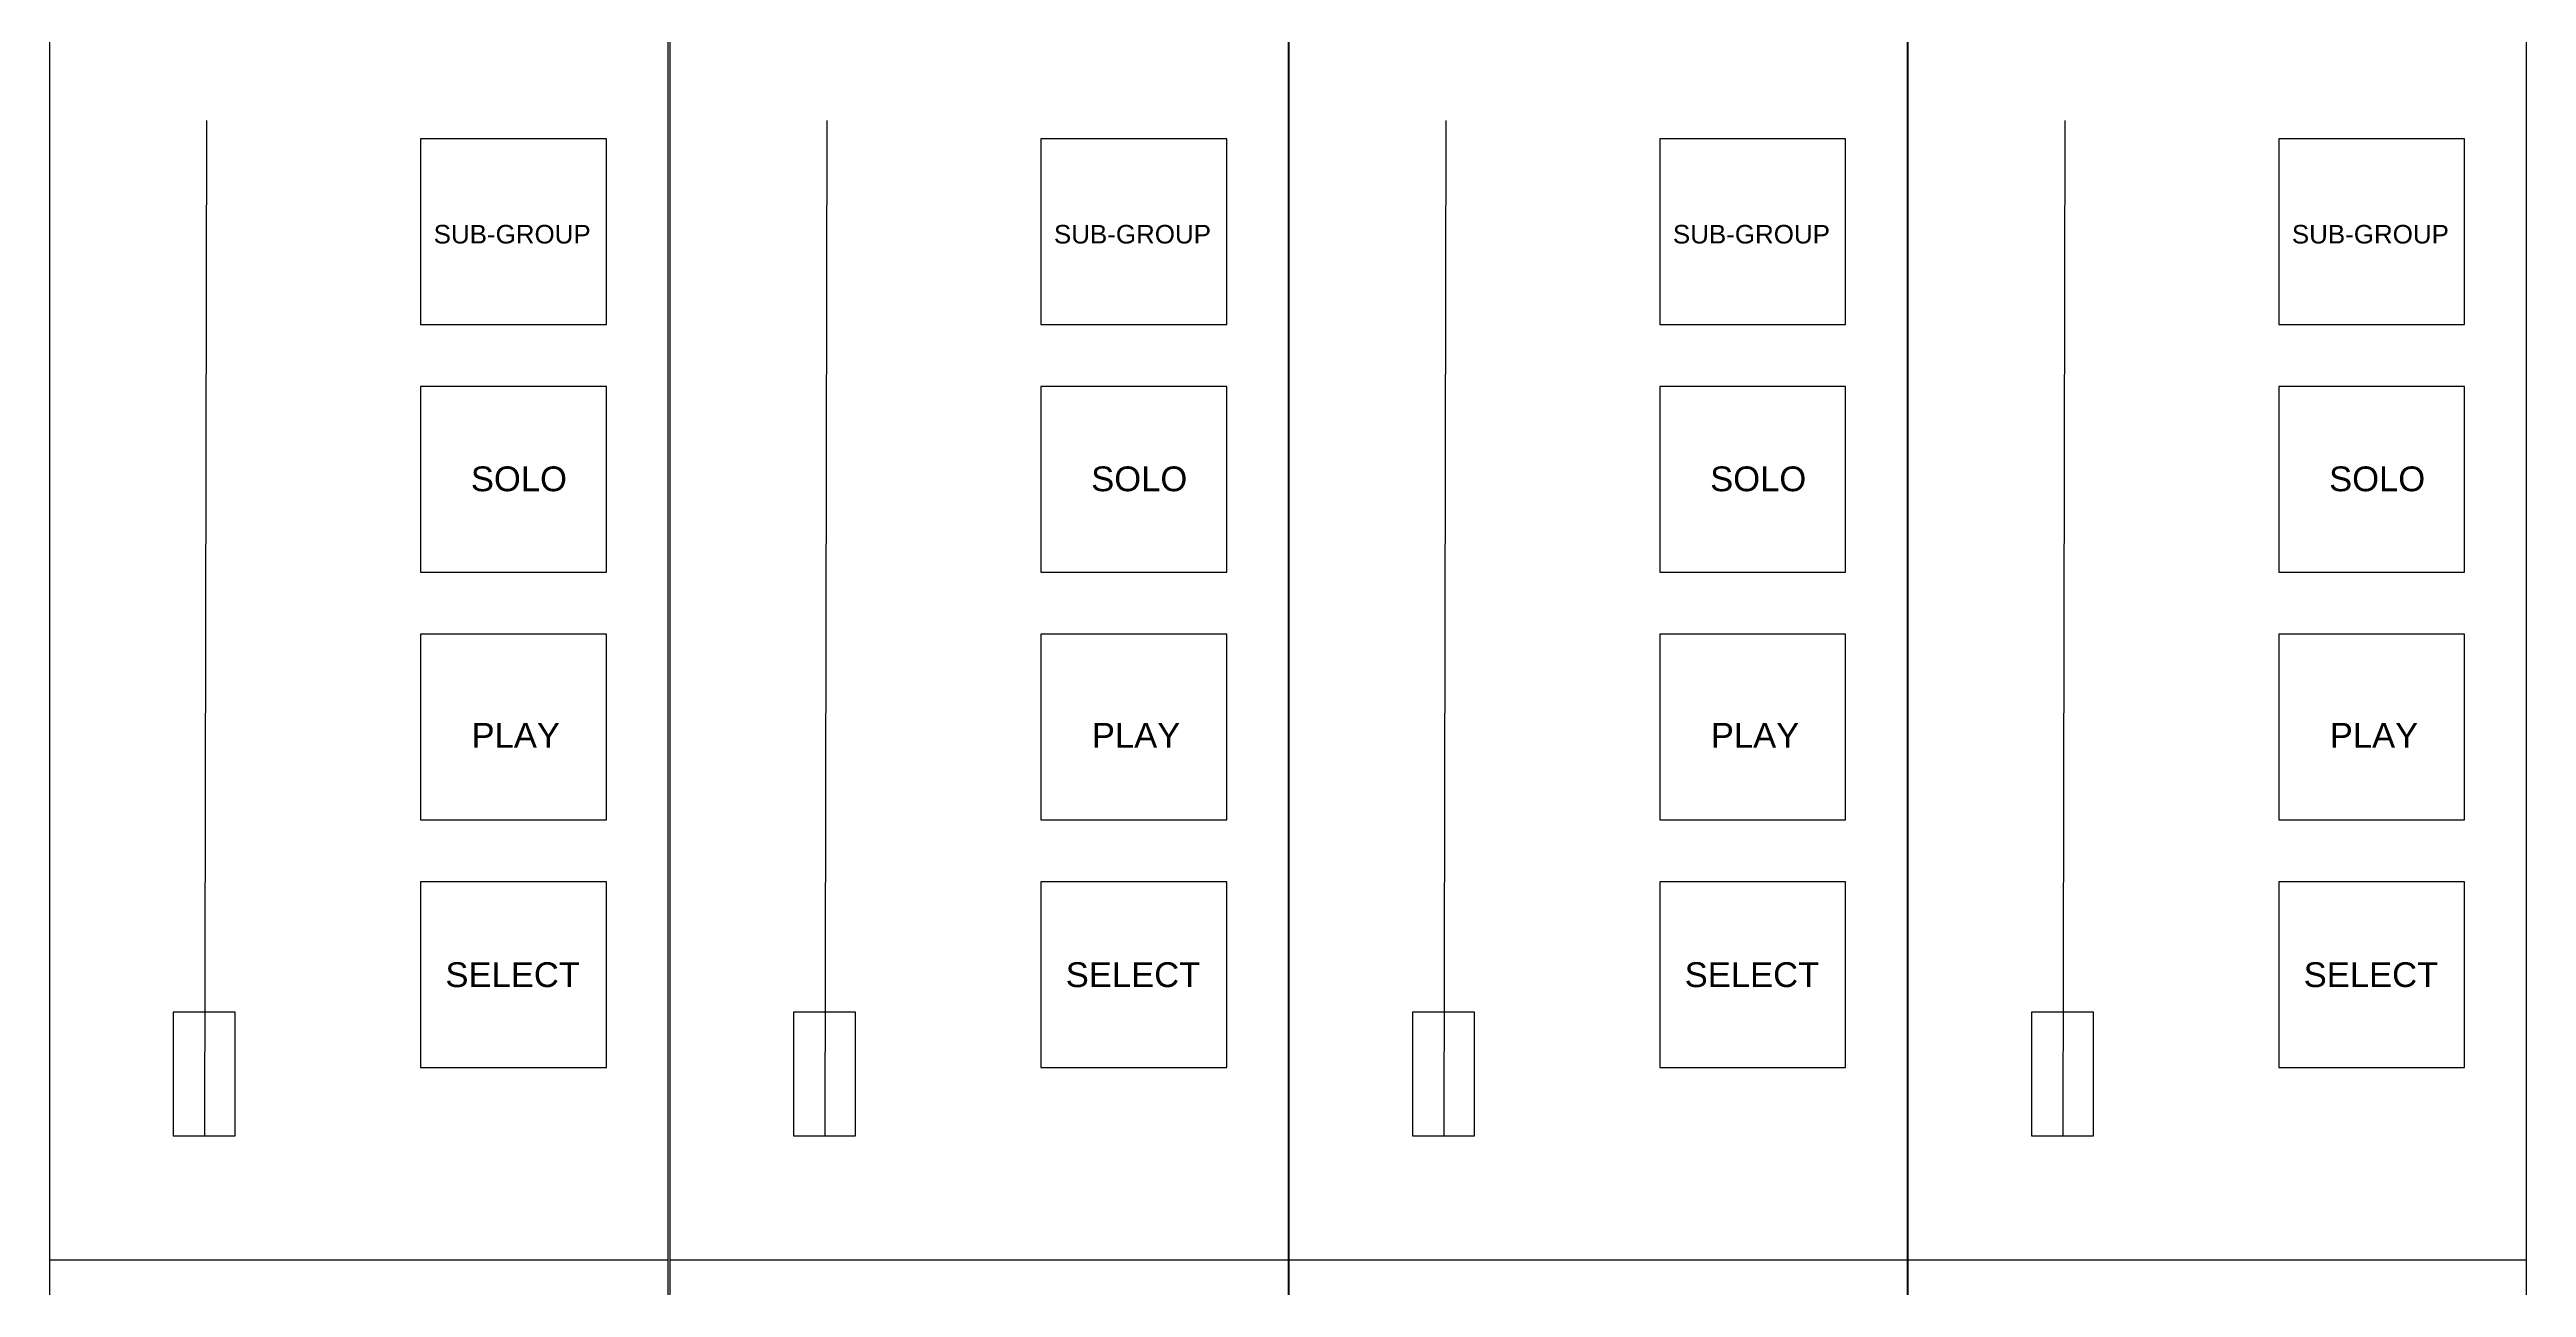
# Model space of a CAD drawing. Header units: inches. Extents: x 0 to 1600, y -1400 to 2600.
# Drawn here: x 0 to 400.2, y -945.5 to -745.6 of the extents above; entities that cross this region are included whole.
import ezdxf

# ---------------------------------------------------------------- set-up
doc = ezdxf.new("R2010")
doc.units = ezdxf.units.IN
doc.header["$MEASUREMENT"] = 0
doc.layers.get('0').update_dxf_attribs({"lineweight": 25, "true_color": 0xffffff})
doc.styles.add('textstyle21', font='')
doc.styles.add('textstyle24', font='')
doc.styles.add('textstyle26', font='')
doc.styles.add('textstyle27', font='')
doc.styles.add('textstyle377', font='')
doc.styles.add('textstyle380', font='')
doc.styles.add('textstyle381', font='')
doc.styles.add('textstyle382', font='')
doc.styles.add('textstyle392', font='')
doc.styles.add('textstyle395', font='')
doc.styles.add('textstyle397', font='')
doc.styles.add('textstyle398', font='')
doc.styles.add('textstyle408', font='')
doc.styles.add('textstyle411', font='')
doc.styles.add('textstyle413', font='')
doc.styles.add('textstyle414', font='')
doc.styles.get('textstyle21').set_extended_font_data('Liberation Sans')
doc.styles.get('textstyle24').set_extended_font_data('Liberation Sans')
doc.styles.get('textstyle26').set_extended_font_data('Liberation Sans')
doc.styles.get('textstyle27').set_extended_font_data('Liberation Sans')
doc.styles.get('textstyle377').set_extended_font_data('Liberation Sans')
doc.styles.get('textstyle380').set_extended_font_data('Liberation Sans')
doc.styles.get('textstyle381').set_extended_font_data('Liberation Sans')
doc.styles.get('textstyle382').set_extended_font_data('Liberation Sans')
doc.styles.get('textstyle392').set_extended_font_data('Liberation Sans')
doc.styles.get('textstyle395').set_extended_font_data('Liberation Sans')
doc.styles.get('textstyle397').set_extended_font_data('Liberation Sans')
doc.styles.get('textstyle398').set_extended_font_data('Liberation Sans')
doc.styles.get('textstyle408').set_extended_font_data('Liberation Sans')
doc.styles.get('textstyle411').set_extended_font_data('Liberation Sans')
doc.styles.get('textstyle413').set_extended_font_data('Liberation Sans')
doc.styles.get('textstyle414').set_extended_font_data('Liberation Sans')

msp = doc.modelspace()

# ---------------------------------------------------------------- linework, layer by layer
for p, q in [((100, -1400), (100, 1200)), ((200.22, -1400), (200.22, 1200)), ((300.22, -1400), (300.22, 1200)), ((400.22, -1400), (400.22, 1200)), ((0.04, -741.03), (0.04, -941.03)), ((100.26, -741.03), (100.26, -941.03)), ((200.26, -741.03), (200.26, -941.03)), ((300.26, -741.03), (300.26, -941.03)), ((25.41, -757.03), (25.08, -921.09)), ((90, -760), (60, -760)), ((60, -760), (60, -790)), ((90, -790), (90, -760)), ((125.62, -757.03), (125.29, -921.09)), ((190.22, -760), (160.22, -760)), ((160.22, -760), (160.22, -790)), ((190.22, -790), (190.22, -760)), ((225.62, -757.03), (225.29, -921.09)), ((290.22, -760), (260.22, -760)), ((260.22, -760), (260.22, -790)), ((290.22, -790), (290.22, -760)), ((325.62, -757.03), (325.29, -921.09)), ((390.22, -760), (360.22, -760)), ((360.22, -760), (360.22, -790)), ((390.22, -790), (390.22, -760)), ((60, -790), (90, -790)), ((160.22, -790), (190.22, -790)), ((260.22, -790), (290.22, -790)), ((360.22, -790), (390.22, -790)), ((90, -800), (60, -800)), ((60, -800), (60, -830)), ((90, -830), (90, -800)), ((190.22, -800), (160.22, -800)), ((160.22, -800), (160.22, -830)), ((190.22, -830), (190.22, -800)), ((290.22, -800), (260.22, -800)), ((260.22, -800), (260.22, -830)), ((290.22, -830), (290.22, -800)), ((390.22, -800), (360.22, -800)), ((360.22, -800), (360.22, -830)), ((390.22, -830), (390.22, -800)), ((60, -830), (90, -830)), ((160.22, -830), (190.22, -830)), ((260.22, -830), (290.22, -830)), ((360.22, -830), (390.22, -830)), ((90, -840), (60, -840)), ((60, -840), (60, -870)), ((90, -870), (90, -840)), ((190.22, -840), (160.22, -840)), ((160.22, -840), (160.22, -870)), ((190.22, -870), (190.22, -840)), ((290.22, -840), (260.22, -840)), ((260.22, -840), (260.22, -870)), ((290.22, -870), (290.22, -840)), ((390.22, -840), (360.22, -840)), ((360.22, -840), (360.22, -870)), ((390.22, -870), (390.22, -840)), ((60, -870), (90, -870)), ((160.22, -870), (190.22, -870)), ((260.22, -870), (290.22, -870)), ((360.22, -870), (390.22, -870)), ((60, -880), (60, -910)), ((90, -880), (60, -880)), ((90, -910), (90, -880)), ((160.22, -880), (160.22, -910)), ((190.22, -880), (160.22, -880)), ((190.22, -910), (190.22, -880)), ((260.22, -880), (260.22, -910)), ((290.22, -880), (260.22, -880)), ((290.22, -910), (290.22, -880)), ((360.22, -880), (360.22, -910)), ((390.22, -880), (360.22, -880)), ((390.22, -910), (390.22, -880)), ((30.04, -901.03), (20.04, -901.03)), ((20.04, -901.03), (20.04, -911.03)), ((30.04, -921.03), (30.04, -901.03)), ((130.26, -901.03), (120.26, -901.03)), ((120.26, -901.03), (120.26, -911.03)), ((130.26, -921.03), (130.26, -901.03)), ((230.26, -901.03), (220.26, -901.03)), ((220.26, -901.03), (220.26, -911.03)), ((230.26, -921.03), (230.26, -901.03)), ((330.26, -901.03), (320.26, -901.03)), ((320.26, -901.03), (320.26, -911.03)), ((330.26, -921.03), (330.26, -901.03)), ((20.04, -911.03), (20.04, -921.03)), ((60, -910), (90, -910)), ((120.26, -911.03), (120.26, -921.03)), ((160.22, -910), (190.22, -910)), ((220.26, -911.03), (220.26, -921.03)), ((260.22, -910), (290.22, -910)), ((320.26, -911.03), (320.26, -921.03)), ((360.22, -910), (390.22, -910)), ((20.04, -921.03), (30.04, -921.03)), ((120.26, -921.03), (130.26, -921.03)), ((220.26, -921.03), (230.26, -921.03)), ((320.26, -921.03), (330.26, -921.03)), ((0.04, -941.03), (50.04, -941.03)), ((0.04, -941.03), (0.04, -1221.03)), ((50.04, -941.03), (50.04, -941.03)), ((50.04, -941.03), (100, -941.03)), ((100.26, -941.03), (150.26, -941.03)), ((100.26, -941.03), (100.26, -1221.03)), ((150.26, -941.03), (150.26, -941.03)), ((150.26, -941.03), (200.22, -941.03)), ((200.26, -941.03), (250.26, -941.03)), ((200.26, -941.03), (200.26, -1221.03)), ((250.26, -941.03), (250.26, -941.03)), ((250.26, -941.03), (300.22, -941.03)), ((300.26, -941.03), (350.26, -941.03)), ((300.26, -941.03), (300.26, -1221.03)), ((350.26, -941.03), (350.26, -941.03)), ((350.26, -941.03), (400.22, -941.03))]:
    msp.add_line(p, q)

# ---------------------------------------------------------------- texts
at = {"char_height": 1, "attachment_point": 1}
for s, insert, style in [('\\C2;\\H3;SUB-GROUP', (62.1, -773.91), 'textstyle411'), ('\\C2;\\H3;SUB-GROUP', (162.31, -773.91), 'textstyle414'), ('\\C2;\\H3;SUB-GROUP', (262.31, -773.91), 'textstyle413'), ('\\C2;\\H3;SUB-GROUP', (362.31, -773.91), 'textstyle408'), ('\\C6;\\H4;SOLO', (68.11, -812.92), 'textstyle395'), ('\\C6;\\H4;SOLO', (168.33, -812.92), 'textstyle398'), ('\\C6;\\H4;SOLO', (268.33, -812.92), 'textstyle397'), ('\\C6;\\H4;SOLO', (368.33, -812.92), 'textstyle392'), ('\\C7;\\H4;PLAY', (68.22, -854.33), 'textstyle24'), ('\\C7;\\H4;PLAY', (168.44, -854.33), 'textstyle27'), ('\\C7;\\H4;PLAY', (268.44, -854.33), 'textstyle26'), ('\\C7;\\H4;PLAY', (368.44, -854.33), 'textstyle21'), ('\\C4;\\H4;SELECT', (64, -893), 'textstyle380'), ('\\C4;\\H4;SELECT', (164.22, -893), 'textstyle382'), ('\\C4;\\H4;SELECT', (264.22, -893), 'textstyle381'), ('\\C4;\\H4;SELECT', (364.22, -893), 'textstyle377')]:
    msp.add_mtext(s, dxfattribs=dict(at, insert=insert, style=style))

doc.saveas('drawing.dxf')
